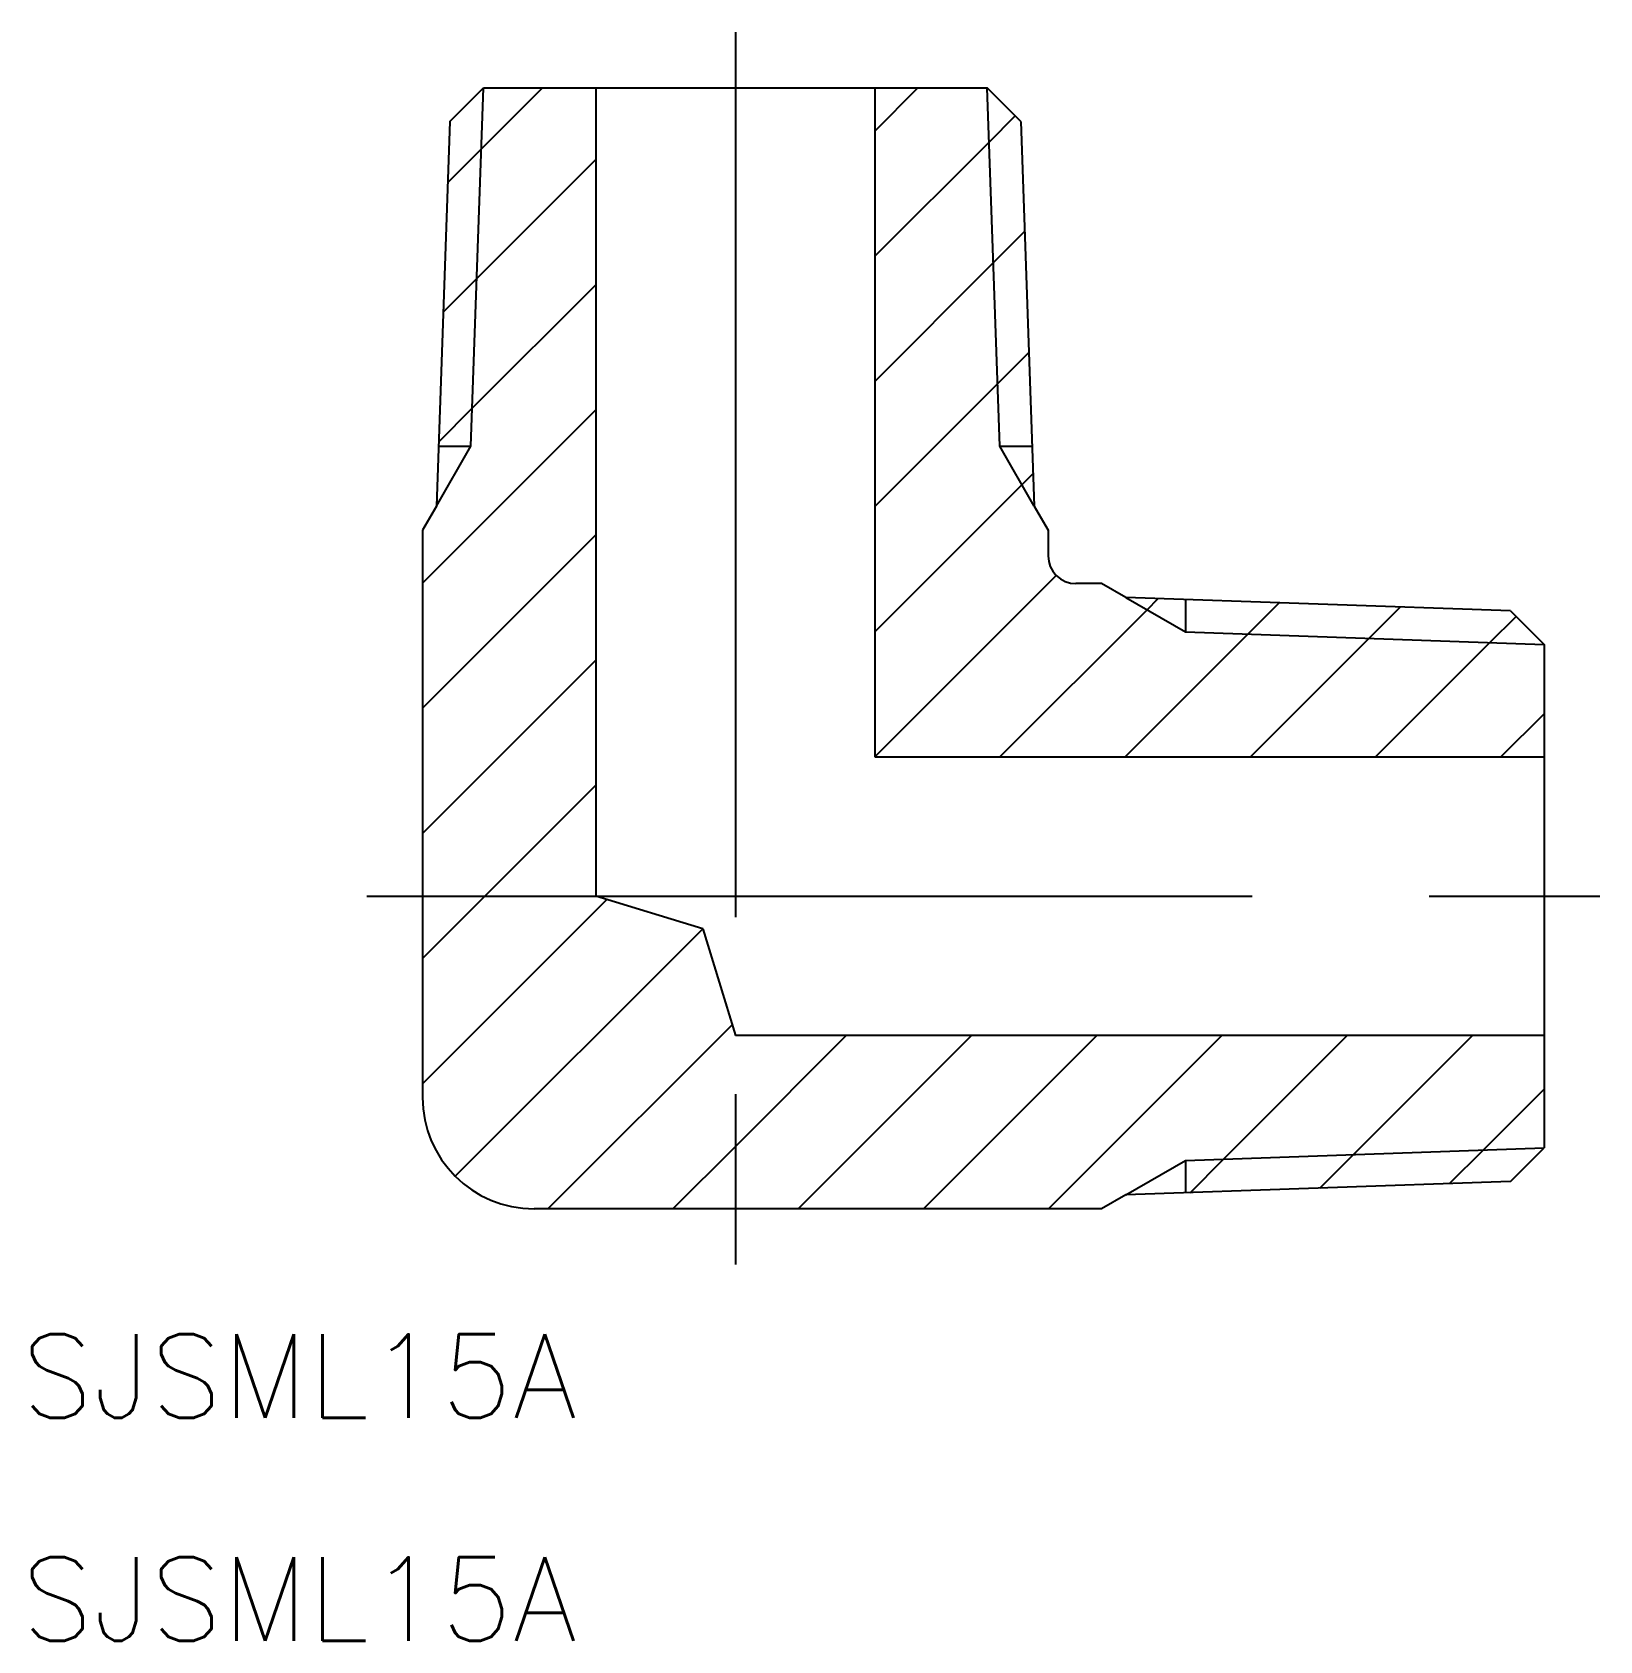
# Model space of a CAD drawing. Extents: x -25.2 to 31, y -26.7 to 31.
import ezdxf

# ---------------------------------------------------------------- set-up
doc = ezdxf.new("R2010")
doc.units = 0
doc.linetypes.add('CENTER', pattern=[50.8, 31.75, -6.35, 6.35, -6.35])
doc.layers.get('0').update_dxf_attribs({"linetype": 'CONTINUOUS'})
doc.layers.add('CENTER', color=1, linetype='CENTER')
doc.styles.get("Standard").update_dxf_attribs({"font": 'txt.shx', "height": 3, "bigfont": 'bigfont.shx'})

msp = doc.modelspace()

# ---------------------------------------------------------------- linework, layer by layer
at = {"color": 7, "linetype": 'CONTINUOUS'}
for p, q in [((-10.235, 27.796), (-9.031, 29)), ((-9.031, 29), (9.031, 29)), ((-5, 29), (-5, 0)), ((5, 29), (5, 5)), ((10.235, 27.796), (9.031, 29)), ((-10.235, 27.796), (-10.716, 14)), ((10.235, 27.796), (10.716, 14)), ((-10.642, 16.142), (-9.48, 16.142)), ((9.48, 16.142), (10.642, 16.142)), ((-10.716, 14), (-11.216, 13.134)), ((10.716, 14), (11.216, 13.134)), ((-11.216, 13.134), (-11.216, -7.216)), ((11.216, 13.134), (11.216, 12.216)), ((13.134, 11.216), (12.216, 11.216)), ((14, 10.716), (13.134, 11.216)), ((27.796, 10.235), (14, 10.716)), ((16.142, 10.642), (16.142, 9.48)), ((27.796, 10.235), (29, 9.031)), ((29, 9.031), (29, -9.031)), ((5, 5), (29, 5)), ((-1.167, -1.167), (-5, 0)), ((-1.167, -1.167), (0, -5)), ((29, -5), (0, -5)), ((27.796, -10.235), (29, -9.031)), ((16.142, -9.48), (16.142, -10.642)), ((27.796, -10.235), (14, -10.716)), ((14, -10.716), (13.134, -11.216)), ((13.134, -11.216), (-7.216, -11.216))]:
    msp.add_line(p, q, dxfattribs=at)
at = {"color": 3, "linetype": 'CONTINUOUS'}
for p, q in [((-9.48, 16.142), (-9.031, 29)), ((-9.107, 26.814), (-6.921, 29)), ((5, 27.451), (6.549, 29)), ((9.48, 16.142), (9.031, 29)), ((9.098, 27.059), (10.035, 27.996)), ((-10.311, 25.61), (-9.107, 26.814)), ((5, 22.961), (9.098, 27.059)), ((-9.269, 22.162), (-5, 26.431)), ((9.25, 22.72), (10.373, 23.843)), ((5, 18.47), (9.25, 22.72)), ((-10.473, 20.957), (-9.269, 22.162)), ((-9.432, 17.509), (-5, 21.941)), ((9.401, 18.382), (10.524, 19.504)), ((5, 13.98), (9.401, 18.382)), ((-11.216, 11.234), (-5, 17.451)), ((-10.636, 16.305), (-9.432, 17.509)), ((-10.716, 14), (-9.48, 16.142)), ((10.716, 14), (9.48, 16.142)), ((10.275, 14.765), (10.676, 15.166)), ((5, 9.49), (10.275, 14.765)), ((-11.216, 6.744), (-5, 12.961)), ((5, 5), (11.509, 11.509)), ((14, 10.716), (16.142, 9.48)), ((14.765, 10.275), (15.166, 10.676)), ((18.382, 9.401), (19.504, 10.524)), ((9.49, 5), (14.765, 10.275)), ((22.72, 9.25), (23.843, 10.373)), ((27.059, 9.098), (27.996, 10.035)), ((13.98, 5), (18.382, 9.401)), ((16.142, 9.48), (29, 9.031)), ((18.47, 5), (22.72, 9.25)), ((22.961, 5), (27.059, 9.098)), ((-11.216, 2.254), (-5, 8.47)), ((27.451, 5), (29, 6.549)), ((-8.98, 0), (-5, 3.98)), ((-11.216, -2.236), (-8.98, 0)), ((-11.216, -6.726), (-4.609, -0.119)), ((-10.045, -10.045), (-1.167, -1.167)), ((-6.726, -11.216), (-0.119, -4.609)), ((0, -8.98), (3.98, -5)), ((2.254, -11.216), (8.47, -5)), ((6.744, -11.216), (12.961, -5)), ((11.234, -11.216), (17.451, -5)), ((17.509, -9.432), (21.941, -5)), ((22.162, -9.269), (26.431, -5)), ((26.814, -9.107), (29, -6.921)), ((-2.236, -11.216), (0, -8.98)), ((16.142, -9.48), (29, -9.031)), ((25.61, -10.311), (26.814, -9.107)), ((14, -10.716), (16.142, -9.48)), ((16.305, -10.636), (17.509, -9.432)), ((20.957, -10.473), (22.162, -9.269))]:
    msp.add_line(p, q, dxfattribs=at)
at = {"color": 7, "linetype": 'CONTINUOUS'}
for centre, radius in [((12.216, 12.216), 1), ((-7.216, -7.216), 4)]:
    msp.add_arc(centre, radius, 180, 270, dxfattribs=at)
at = {"layer": 'CENTER', "color": 1, "linetype": 'CENTER'}
for p, q in [((0, 31), (0, -13.216)), ((-13.216, 0), (31, 0))]:
    msp.add_line(p, q, dxfattribs=at)

# ---------------------------------------------------------------- texts
at = {"color": 7, "linetype": 'CONTINUOUS'}
for p in [(-25.601, -18.714), (-25.601, -26.714)]:
    msp.add_text('SJSML15A', height=3, dxfattribs=at).set_placement(p)

doc.saveas('drawing.dxf')
